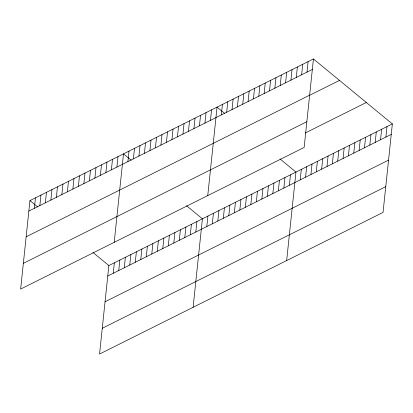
<?xml version="1.0" encoding="UTF-8"?>
<svg xmlns="http://www.w3.org/2000/svg" width="413" height="413" viewBox="0 0 413 413"><rect width="100%" height="100%" fill="white"/><g stroke="black" fill="none" stroke-linecap="round" stroke-linejoin="round"><path stroke-width="0.62" d="M29.948 200.599L20.65 289.079L304.144 147.446L313.441 58.966L29.948 200.599L37.666 206.949M34.351 208.322L35.451 197.848M39.855 205.576L40.954 195.101M45.358 202.824L46.457 192.35M50.861 200.073L51.961 189.603M56.364 197.326L57.464 186.852M61.867 194.575L62.967 184.105M67.371 191.828L68.47 181.353M72.874 189.077L73.973 178.607M78.377 186.33L79.477 175.855M83.88 183.579L84.98 173.104M89.384 180.832L90.483 170.357M94.887 178.08L95.986 167.606M100.39 175.329L101.49 164.859M105.893 172.582L106.993 162.108M111.396 169.831L112.496 159.361M116.9 167.084L117.999 156.61M92.946 252.451L108.856 265.554L99.559 354.034L383.052 212.401L392.35 123.921L313.441 58.966M114.205 242.343L123.502 153.863L131.22 160.213M113.26 273.277L114.36 262.802M127.906 161.586L129.006 151.112M118.763 270.525L119.863 260.056M133.409 158.835L134.509 148.36M124.267 267.779L125.366 257.304M138.913 156.088L140.012 145.613M129.77 265.027L130.869 254.553M144.416 153.337L145.515 142.862M135.273 262.281L136.373 251.806M149.919 150.585L151.019 140.115M140.776 259.529L141.876 249.054M155.422 147.839L156.522 137.364M146.279 256.783L147.379 246.308M160.925 145.087L162.025 134.617M151.783 254.031L152.882 243.556M166.429 142.34L167.528 131.866M157.286 251.28L158.386 240.81M171.932 139.589L173.032 129.114M162.789 248.533L163.889 238.058M177.435 136.842L178.535 126.368M168.292 245.781L169.392 235.312M182.938 134.091L184.038 123.616M173.79 243.035L174.895 232.56M188.442 131.344L189.541 120.87M179.294 240.283L180.398 229.809M193.945 128.593L195.044 118.118M184.797 237.537L185.902 227.062M199.443 125.841L200.548 115.372M190.3 234.785L191.405 224.311M204.946 123.095L206.051 112.62M195.803 232.039L196.908 221.564M210.449 120.343L211.554 109.873M193.108 307.293L202.411 218.813L186.495 205.715M207.754 195.602L217.057 107.122L224.77 113.472M206.81 226.536L207.915 216.066M221.311 114.922L222.411 104.448M212.313 223.789L213.418 213.314M226.665 112.243L227.764 101.774M217.816 221.038L218.921 210.568M232.018 109.569L233.118 99.094M223.319 218.291L224.424 207.816M237.372 106.895L238.477 96.42M228.823 215.54L229.922 205.065M242.73 104.221L243.83 93.746M234.326 212.793L235.425 202.318M248.084 101.546L249.184 91.072M239.829 210.041L240.929 199.567M253.437 98.867L254.537 88.397M245.332 207.295L246.432 196.82M258.796 96.193L259.896 85.718M250.836 204.543L251.935 194.069M264.15 93.519L265.249 83.044M256.339 201.792L257.438 191.322M269.503 90.845L270.603 80.37M261.842 199.045L262.942 188.571M274.857 88.165L275.961 77.696M267.345 196.294L268.445 185.824M280.215 85.491L281.315 75.021M272.848 193.547L273.948 183.073M285.569 82.817L286.668 72.342M278.352 190.796L279.451 180.321M290.922 80.143L292.022 69.668M283.855 188.049L284.955 177.575M296.276 77.468L297.381 66.994M289.358 185.298L290.458 174.823M301.635 74.789L302.734 64.32M286.663 260.557L295.961 172.076L280.05 158.974M306.988 72.115L308.088 61.64M300.215 179.872L301.314 169.402M305.574 177.198L306.673 166.723M310.927 174.523L312.027 164.049M316.281 171.849L317.38 161.375M321.634 169.17L322.739 158.7M326.993 166.496L328.092 156.026M332.346 163.822L333.446 153.347M337.7 161.147L338.799 150.673M343.053 158.473L344.158 147.999M348.412 155.794L349.512 145.324M353.765 153.12L354.865 142.645M359.119 150.446L360.219 139.971M364.472 147.771L365.577 137.297M369.831 145.097L370.931 134.623M375.185 142.418L376.284 131.948M380.538 139.744L381.638 129.269M385.897 137.07L386.996 126.595M28.848 211.074L312.342 69.441M26.143 236.814L309.636 95.181M309.497 95.382L339.481 80.401M23.355 263.339L306.849 121.706M305.264 132.986L366.31 102.486M108.856 265.554L392.35 123.921M107.757 276.023L391.25 134.395M105.052 301.769L388.545 160.136M102.264 328.289L385.757 186.661"/></g></svg>
